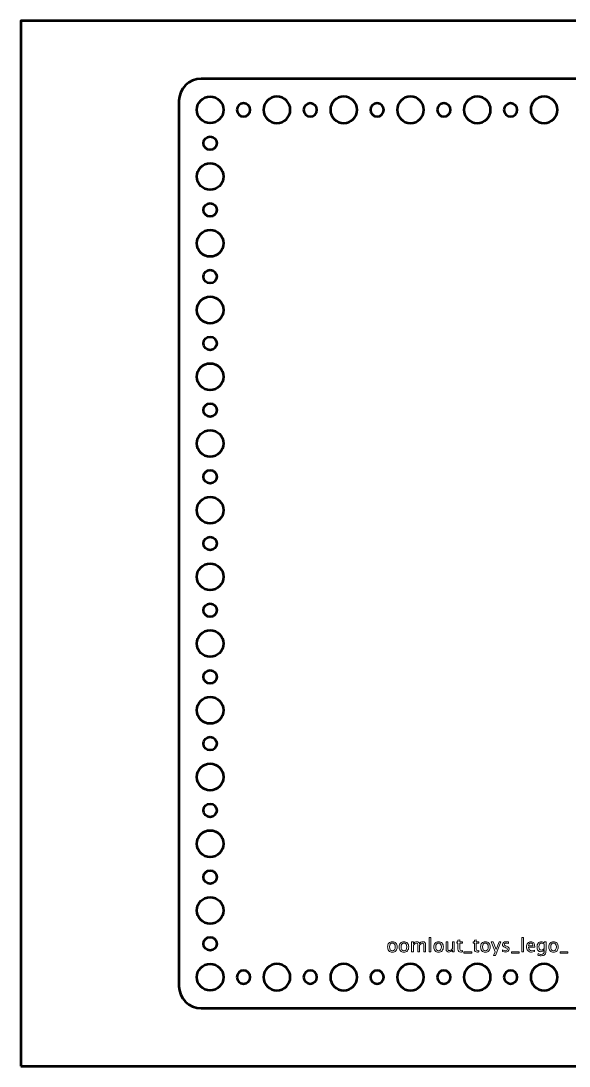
# Model space of a CAD drawing. Header units: centimetres. Extents: x -44 to 44, y -29.8 to 29.1.
# Drawn here: x -44 to -31.69, y 0.25 to 23.75 of the extents above; entities that cross this region are included whole.
import ezdxf

# ---------------------------------------------------------------- set-up
doc = ezdxf.new("R2010")
doc.units = ezdxf.units.CM
doc.header["$MEASUREMENT"] = 0
doc.layers.add('Layer 1', color=7, linetype='Continuous')

msp = doc.modelspace()

# ---------------------------------------------------------------- linework, layer by layer
at = {"layer": 'Layer 1', "color": 4, "lineweight": 53}
msp.add_lwpolyline([(-44, 0.25), (-16, 0.25), (-16, 23.75), (-44, 23.75), (-44, 0.25)], close=True, dxfattribs=at)
at = {"layer": 'Layer 1', "lineweight": 53}
for centre, major_axis in [((-39.74999, 21.74999), (0, 0.30001)), ((-39.75, 21), (0, 0.15)), ((-39.74999, 20.24999), (0, 0.30001)), ((-39.75, 19.5), (0, 0.15)), ((-39.74999, 18.74999), (0, 0.30001)), ((-39.75, 18), (0, 0.15)), ((-39.74999, 17.24999), (0, 0.30001)), ((-39.75, 16.5), (0, 0.15)), ((-39.74999, 15.74999), (0, 0.30001)), ((-39.75, 15), (0, 0.15)), ((-39.74999, 14.24999), (0, 0.30001)), ((-39.75, 13.5), (0, 0.15)), ((-39.74999, 12.74999), (0, 0.30001)), ((-39.75, 12), (0, 0.15)), ((-39.74999, 11.24999), (0, 0.30001)), ((-39.75, 10.5), (0, 0.15)), ((-39.74999, 9.74999), (0, 0.30001)), ((-39.75, 9), (0, 0.15)), ((-39.74999, 8.24999), (0, 0.30001)), ((-39.75, 7.5), (0, 0.15)), ((-39.74999, 6.74999), (0, 0.30001)), ((-39.75, 6), (0, 0.15)), ((-39.74999, 5.24999), (0, 0.30001)), ((-39.75, 4.5), (0, 0.15)), ((-39.74999, 3.74999), (0, 0.30001)), ((-39.75, 3), (0, 0.15)), ((-39.74999, 2.24999), (0, 0.30001))]:
    msp.add_ellipse(centre, major_axis=major_axis, ratio=1, dxfattribs=at)
for points, knots in [([(-40.45, 2.05), (-40.45, 2.05), (-40.45, 21.95), (-40.45, 21.95), (-40.45, 21.95), (-40.45, 22.22614), (-40.22614, 22.45), (-39.95, 22.45), (-39.95, 22.45), (-39.95, 22.45), (-20.05, 22.45), (-20.05, 22.45), (-20.05, 22.45), (-19.77386, 22.45), (-19.55, 22.22614), (-19.55, 21.95), (-19.55, 21.95), (-19.55, 21.95), (-19.55, 2.05), (-19.55, 2.05), (-19.55, 2.05), (-19.55, 1.77386), (-19.77386, 1.55), (-20.05, 1.55), (-20.05, 1.55), (-20.05, 1.55), (-39.95, 1.55), (-39.95, 1.55), (-39.95, 1.55), (-40.22614, 1.55), (-40.45, 1.77386), (-40.45, 2.05)], [0, 0, 0, 0, 0.11111111, 0.11111111, 0.11111111, 0.11111111, 0.22222222, 0.22222222, 0.22222222, 0.22222222, 0.33333333, 0.33333333, 0.33333333, 0.33333333, 0.44444444, 0.44444444, 0.44444444, 0.44444444, 0.55555556, 0.55555556, 0.55555556, 0.55555556, 0.66666667, 0.66666667, 0.66666667, 0.66666667, 0.77777778, 0.77777778, 0.77777778, 0.77777778, 1, 1, 1, 1]), ([(-39.15, 21.75), (-39.15, 21.83284), (-39.08284, 21.9), (-39, 21.9), (-39, 21.9), (-38.91716, 21.9), (-38.85, 21.83284), (-38.85, 21.75), (-38.85, 21.75), (-38.85, 21.66716), (-38.91716, 21.6), (-39, 21.6), (-39, 21.6), (-39.08284, 21.6), (-39.15, 21.66716), (-39.15, 21.75)], [0, 0, 0, 0, 0.2, 0.2, 0.2, 0.2, 0.4, 0.4, 0.4, 0.4, 0.6, 0.6, 0.6, 0.6, 1, 1, 1, 1]), ([(-38.55, 21.75), (-38.55, 21.91569), (-38.41569, 22.05), (-38.25, 22.05), (-38.25, 22.05), (-38.08431, 22.05), (-37.95, 21.91569), (-37.95, 21.75), (-37.95, 21.75), (-37.95, 21.58431), (-38.08431, 21.45), (-38.25, 21.45), (-38.25, 21.45), (-38.41569, 21.45), (-38.55, 21.58431), (-38.55, 21.75)], [0, 0, 0, 0, 0.2, 0.2, 0.2, 0.2, 0.4, 0.4, 0.4, 0.4, 0.6, 0.6, 0.6, 0.6, 1, 1, 1, 1]), ([(-37.65, 21.75), (-37.65, 21.83284), (-37.58284, 21.9), (-37.5, 21.9), (-37.5, 21.9), (-37.41716, 21.9), (-37.35, 21.83284), (-37.35, 21.75), (-37.35, 21.75), (-37.35, 21.66716), (-37.41716, 21.6), (-37.5, 21.6), (-37.5, 21.6), (-37.58284, 21.6), (-37.65, 21.66716), (-37.65, 21.75)], [0, 0, 0, 0, 0.2, 0.2, 0.2, 0.2, 0.4, 0.4, 0.4, 0.4, 0.6, 0.6, 0.6, 0.6, 1, 1, 1, 1]), ([(-37.05, 21.75), (-37.05, 21.91569), (-36.91569, 22.05), (-36.75, 22.05), (-36.75, 22.05), (-36.58431, 22.05), (-36.45, 21.91569), (-36.45, 21.75), (-36.45, 21.75), (-36.45, 21.58431), (-36.58431, 21.45), (-36.75, 21.45), (-36.75, 21.45), (-36.91569, 21.45), (-37.05, 21.58431), (-37.05, 21.75)], [0, 0, 0, 0, 0.2, 0.2, 0.2, 0.2, 0.4, 0.4, 0.4, 0.4, 0.6, 0.6, 0.6, 0.6, 1, 1, 1, 1]), ([(-36.15, 21.75), (-36.15, 21.83284), (-36.08284, 21.9), (-36, 21.9), (-36, 21.9), (-35.91716, 21.9), (-35.85, 21.83284), (-35.85, 21.75), (-35.85, 21.75), (-35.85, 21.66716), (-35.91716, 21.6), (-36, 21.6), (-36, 21.6), (-36.08284, 21.6), (-36.15, 21.66716), (-36.15, 21.75)], [0, 0, 0, 0, 0.2, 0.2, 0.2, 0.2, 0.4, 0.4, 0.4, 0.4, 0.6, 0.6, 0.6, 0.6, 1, 1, 1, 1]), ([(-35.55, 21.75), (-35.55, 21.91569), (-35.41569, 22.05), (-35.25, 22.05), (-35.25, 22.05), (-35.08431, 22.05), (-34.95, 21.91569), (-34.95, 21.75), (-34.95, 21.75), (-34.95, 21.58431), (-35.08431, 21.45), (-35.25, 21.45), (-35.25, 21.45), (-35.41569, 21.45), (-35.55, 21.58431), (-35.55, 21.75)], [0, 0, 0, 0, 0.2, 0.2, 0.2, 0.2, 0.4, 0.4, 0.4, 0.4, 0.6, 0.6, 0.6, 0.6, 1, 1, 1, 1]), ([(-34.65, 21.75), (-34.65, 21.83284), (-34.58284, 21.9), (-34.5, 21.9), (-34.5, 21.9), (-34.41716, 21.9), (-34.35, 21.83284), (-34.35, 21.75), (-34.35, 21.75), (-34.35, 21.66716), (-34.41716, 21.6), (-34.5, 21.6), (-34.5, 21.6), (-34.58284, 21.6), (-34.65, 21.66716), (-34.65, 21.75)], [0, 0, 0, 0, 0.2, 0.2, 0.2, 0.2, 0.4, 0.4, 0.4, 0.4, 0.6, 0.6, 0.6, 0.6, 1, 1, 1, 1]), ([(-34.05, 21.75), (-34.05, 21.91569), (-33.91569, 22.05), (-33.75, 22.05), (-33.75, 22.05), (-33.58431, 22.05), (-33.45, 21.91569), (-33.45, 21.75), (-33.45, 21.75), (-33.45, 21.58431), (-33.58431, 21.45), (-33.75, 21.45), (-33.75, 21.45), (-33.91569, 21.45), (-34.05, 21.58431), (-34.05, 21.75)], [0, 0, 0, 0, 0.2, 0.2, 0.2, 0.2, 0.4, 0.4, 0.4, 0.4, 0.6, 0.6, 0.6, 0.6, 1, 1, 1, 1]), ([(-33.15, 21.75), (-33.15, 21.83284), (-33.08284, 21.9), (-33, 21.9), (-33, 21.9), (-32.91716, 21.9), (-32.85, 21.83284), (-32.85, 21.75), (-32.85, 21.75), (-32.85, 21.66716), (-32.91716, 21.6), (-33, 21.6), (-33, 21.6), (-33.08284, 21.6), (-33.15, 21.66716), (-33.15, 21.75)], [0, 0, 0, 0, 0.2, 0.2, 0.2, 0.2, 0.4, 0.4, 0.4, 0.4, 0.6, 0.6, 0.6, 0.6, 1, 1, 1, 1]), ([(-32.55, 21.75), (-32.55, 21.91569), (-32.41569, 22.05), (-32.25, 22.05), (-32.25, 22.05), (-32.08431, 22.05), (-31.95, 21.91569), (-31.95, 21.75), (-31.95, 21.75), (-31.95, 21.58431), (-32.08431, 21.45), (-32.25, 21.45), (-32.25, 21.45), (-32.41569, 21.45), (-32.55, 21.58431), (-32.55, 21.75)], [0, 0, 0, 0, 0.2, 0.2, 0.2, 0.2, 0.4, 0.4, 0.4, 0.4, 0.6, 0.6, 0.6, 0.6, 1, 1, 1, 1]), ([(-39.15, 2.25), (-39.15, 2.33284), (-39.08284, 2.4), (-39, 2.4), (-39, 2.4), (-38.91716, 2.4), (-38.85, 2.33284), (-38.85, 2.25), (-38.85, 2.25), (-38.85, 2.16716), (-38.91716, 2.1), (-39, 2.1), (-39, 2.1), (-39.08284, 2.1), (-39.15, 2.16716), (-39.15, 2.25)], [0, 0, 0, 0, 0.2, 0.2, 0.2, 0.2, 0.4, 0.4, 0.4, 0.4, 0.6, 0.6, 0.6, 0.6, 1, 1, 1, 1]), ([(-38.55, 2.25), (-38.55, 2.41569), (-38.41569, 2.55), (-38.25, 2.55), (-38.25, 2.55), (-38.08431, 2.55), (-37.95, 2.41569), (-37.95, 2.25), (-37.95, 2.25), (-37.95, 2.08431), (-38.08431, 1.95), (-38.25, 1.95), (-38.25, 1.95), (-38.41569, 1.95), (-38.55, 2.08431), (-38.55, 2.25)], [0, 0, 0, 0, 0.2, 0.2, 0.2, 0.2, 0.4, 0.4, 0.4, 0.4, 0.6, 0.6, 0.6, 0.6, 1, 1, 1, 1]), ([(-37.65, 2.25), (-37.65, 2.33284), (-37.58284, 2.4), (-37.5, 2.4), (-37.5, 2.4), (-37.41716, 2.4), (-37.35, 2.33284), (-37.35, 2.25), (-37.35, 2.25), (-37.35, 2.16716), (-37.41716, 2.1), (-37.5, 2.1), (-37.5, 2.1), (-37.58284, 2.1), (-37.65, 2.16716), (-37.65, 2.25)], [0, 0, 0, 0, 0.2, 0.2, 0.2, 0.2, 0.4, 0.4, 0.4, 0.4, 0.6, 0.6, 0.6, 0.6, 1, 1, 1, 1]), ([(-37.05, 2.25), (-37.05, 2.41569), (-36.91569, 2.55), (-36.75, 2.55), (-36.75, 2.55), (-36.58431, 2.55), (-36.45, 2.41569), (-36.45, 2.25), (-36.45, 2.25), (-36.45, 2.08431), (-36.58431, 1.95), (-36.75, 1.95), (-36.75, 1.95), (-36.91569, 1.95), (-37.05, 2.08431), (-37.05, 2.25)], [0, 0, 0, 0, 0.2, 0.2, 0.2, 0.2, 0.4, 0.4, 0.4, 0.4, 0.6, 0.6, 0.6, 0.6, 1, 1, 1, 1]), ([(-36.15, 2.25), (-36.15, 2.33284), (-36.08284, 2.4), (-36, 2.4), (-36, 2.4), (-35.91716, 2.4), (-35.85, 2.33284), (-35.85, 2.25), (-35.85, 2.25), (-35.85, 2.16716), (-35.91716, 2.1), (-36, 2.1), (-36, 2.1), (-36.08284, 2.1), (-36.15, 2.16716), (-36.15, 2.25)], [0, 0, 0, 0, 0.2, 0.2, 0.2, 0.2, 0.4, 0.4, 0.4, 0.4, 0.6, 0.6, 0.6, 0.6, 1, 1, 1, 1]), ([(-35.55, 2.25), (-35.55, 2.41569), (-35.41569, 2.55), (-35.25, 2.55), (-35.25, 2.55), (-35.08431, 2.55), (-34.95, 2.41569), (-34.95, 2.25), (-34.95, 2.25), (-34.95, 2.08431), (-35.08431, 1.95), (-35.25, 1.95), (-35.25, 1.95), (-35.41569, 1.95), (-35.55, 2.08431), (-35.55, 2.25)], [0, 0, 0, 0, 0.2, 0.2, 0.2, 0.2, 0.4, 0.4, 0.4, 0.4, 0.6, 0.6, 0.6, 0.6, 1, 1, 1, 1]), ([(-34.65, 2.25), (-34.65, 2.33284), (-34.58284, 2.4), (-34.5, 2.4), (-34.5, 2.4), (-34.41716, 2.4), (-34.35, 2.33284), (-34.35, 2.25), (-34.35, 2.25), (-34.35, 2.16716), (-34.41716, 2.1), (-34.5, 2.1), (-34.5, 2.1), (-34.58284, 2.1), (-34.65, 2.16716), (-34.65, 2.25)], [0, 0, 0, 0, 0.2, 0.2, 0.2, 0.2, 0.4, 0.4, 0.4, 0.4, 0.6, 0.6, 0.6, 0.6, 1, 1, 1, 1]), ([(-34.05, 2.25), (-34.05, 2.41569), (-33.91569, 2.55), (-33.75, 2.55), (-33.75, 2.55), (-33.58431, 2.55), (-33.45, 2.41569), (-33.45, 2.25), (-33.45, 2.25), (-33.45, 2.08431), (-33.58431, 1.95), (-33.75, 1.95), (-33.75, 1.95), (-33.91569, 1.95), (-34.05, 2.08431), (-34.05, 2.25)], [0, 0, 0, 0, 0.2, 0.2, 0.2, 0.2, 0.4, 0.4, 0.4, 0.4, 0.6, 0.6, 0.6, 0.6, 1, 1, 1, 1]), ([(-33.15, 2.25), (-33.15, 2.33284), (-33.08284, 2.4), (-33, 2.4), (-33, 2.4), (-32.91716, 2.4), (-32.85, 2.33284), (-32.85, 2.25), (-32.85, 2.25), (-32.85, 2.16716), (-32.91716, 2.1), (-33, 2.1), (-33, 2.1), (-33.08284, 2.1), (-33.15, 2.16716), (-33.15, 2.25)], [0, 0, 0, 0, 0.2, 0.2, 0.2, 0.2, 0.4, 0.4, 0.4, 0.4, 0.6, 0.6, 0.6, 0.6, 1, 1, 1, 1]), ([(-32.55, 2.25), (-32.55, 2.41569), (-32.41569, 2.55), (-32.25, 2.55), (-32.25, 2.55), (-32.08431, 2.55), (-31.95, 2.41569), (-31.95, 2.25), (-31.95, 2.25), (-31.95, 2.08431), (-32.08431, 1.95), (-32.25, 1.95), (-32.25, 1.95), (-32.41569, 1.95), (-32.55, 2.08431), (-32.55, 2.25)], [0, 0, 0, 0, 0.2, 0.2, 0.2, 0.2, 0.4, 0.4, 0.4, 0.4, 0.6, 0.6, 0.6, 0.6, 1, 1, 1, 1])]:
    msp.add_open_spline(points, degree=3, knots=knots, dxfattribs=at)
at = {"layer": 'Layer 1', "color": 5, "lineweight": 9}
for points, knots in [([(-34.83072, 2.81748), (-34.83072, 2.81748), (-34.83072, 3.14387), (-34.83072, 3.14387), (-34.83072, 3.14387), (-34.83072, 3.14387), (-34.79008, 3.14387), (-34.79008, 3.14387), (-34.79008, 3.14387), (-34.79008, 3.14387), (-34.79008, 2.81748), (-34.79008, 2.81748), (-34.79008, 2.81748), (-34.79008, 2.81748), (-34.83072, 2.81748), (-34.83072, 2.81748)], [0, 0, 0, 0, 0.2, 0.2, 0.2, 0.2, 0.4, 0.4, 0.4, 0.4, 0.6, 0.6, 0.6, 0.6, 1, 1, 1, 1]), ([(-34.08523, 2.81755), (-34.09779, 2.81409), (-34.10873, 2.8124), (-34.11797, 2.8124), (-34.11797, 2.8124), (-34.13871, 2.8124), (-34.15487, 2.81833), (-34.16644, 2.83018), (-34.16644, 2.83018), (-34.17808, 2.84203), (-34.18387, 2.85847), (-34.18387, 2.87957), (-34.18387, 2.87957), (-34.18387, 2.87957), (-34.18387, 3.01137), (-34.18387, 3.01137), (-34.18387, 3.01137), (-34.18387, 3.01137), (-34.21195, 3.01137), (-34.21195, 3.01137), (-34.21195, 3.01137), (-34.21195, 3.01137), (-34.21195, 3.04184), (-34.21195, 3.04184), (-34.21195, 3.04184), (-34.21195, 3.04184), (-34.18387, 3.04184), (-34.18387, 3.04184), (-34.18387, 3.04184), (-34.18387, 3.04184), (-34.18387, 3.08241), (-34.18387, 3.08241), (-34.18387, 3.08241), (-34.18387, 3.08241), (-34.14323, 3.08629), (-34.14323, 3.08629), (-34.14323, 3.08629), (-34.14323, 3.08629), (-34.14323, 3.04184), (-34.14323, 3.04184), (-34.14323, 3.04184), (-34.14323, 3.04184), (-34.08438, 3.04184), (-34.08438, 3.04184), (-34.08438, 3.04184), (-34.08438, 3.04184), (-34.08438, 3.01137), (-34.08438, 3.01137), (-34.08438, 3.01137), (-34.08438, 3.01137), (-34.14323, 3.01137), (-34.14323, 3.01137), (-34.14323, 3.01137), (-34.14323, 3.01137), (-34.14323, 2.88691), (-34.14323, 2.88691), (-34.14323, 2.88691), (-34.14323, 2.85756), (-34.13046, 2.84288), (-34.10499, 2.84288), (-34.10499, 2.84288), (-34.09955, 2.84288), (-34.09299, 2.8438), (-34.08523, 2.84556), (-34.08523, 2.84556), (-34.08523, 2.84556), (-34.08523, 2.81755), (-34.08523, 2.81755)], [0, 0, 0, 0, 0.05555556, 0.05555556, 0.05555556, 0.05555556, 0.11111111, 0.11111111, 0.11111111, 0.11111111, 0.16666667, 0.16666667, 0.16666667, 0.16666667, 0.22222222, 0.22222222, 0.22222222, 0.22222222, 0.27777778, 0.27777778, 0.27777778, 0.27777778, 0.33333333, 0.33333333, 0.33333333, 0.33333333, 0.38888889, 0.38888889, 0.38888889, 0.38888889, 0.44444444, 0.44444444, 0.44444444, 0.44444444, 0.5, 0.5, 0.5, 0.5, 0.55555556, 0.55555556, 0.55555556, 0.55555556, 0.61111111, 0.61111111, 0.61111111, 0.61111111, 0.66666667, 0.66666667, 0.66666667, 0.66666667, 0.72222222, 0.72222222, 0.72222222, 0.72222222, 0.77777778, 0.77777778, 0.77777778, 0.77777778, 0.83333333, 0.83333333, 0.83333333, 0.83333333, 0.88888889, 0.88888889, 0.88888889, 0.88888889, 1, 1, 1, 1]), ([(-33.71523, 2.81755), (-33.72779, 2.81409), (-33.73873, 2.8124), (-33.74797, 2.8124), (-33.74797, 2.8124), (-33.76871, 2.8124), (-33.78487, 2.81833), (-33.79644, 2.83018), (-33.79644, 2.83018), (-33.80808, 2.84203), (-33.81387, 2.85847), (-33.81387, 2.87957), (-33.81387, 2.87957), (-33.81387, 2.87957), (-33.81387, 3.01137), (-33.81387, 3.01137), (-33.81387, 3.01137), (-33.81387, 3.01137), (-33.84195, 3.01137), (-33.84195, 3.01137), (-33.84195, 3.01137), (-33.84195, 3.01137), (-33.84195, 3.04184), (-33.84195, 3.04184), (-33.84195, 3.04184), (-33.84195, 3.04184), (-33.81387, 3.04184), (-33.81387, 3.04184), (-33.81387, 3.04184), (-33.81387, 3.04184), (-33.81387, 3.08241), (-33.81387, 3.08241), (-33.81387, 3.08241), (-33.81387, 3.08241), (-33.77323, 3.08629), (-33.77323, 3.08629), (-33.77323, 3.08629), (-33.77323, 3.08629), (-33.77323, 3.04184), (-33.77323, 3.04184), (-33.77323, 3.04184), (-33.77323, 3.04184), (-33.71438, 3.04184), (-33.71438, 3.04184), (-33.71438, 3.04184), (-33.71438, 3.04184), (-33.71438, 3.01137), (-33.71438, 3.01137), (-33.71438, 3.01137), (-33.71438, 3.01137), (-33.77323, 3.01137), (-33.77323, 3.01137), (-33.77323, 3.01137), (-33.77323, 3.01137), (-33.77323, 2.88691), (-33.77323, 2.88691), (-33.77323, 2.88691), (-33.77323, 2.85756), (-33.76046, 2.84288), (-33.73499, 2.84288), (-33.73499, 2.84288), (-33.72955, 2.84288), (-33.72299, 2.8438), (-33.71523, 2.84556), (-33.71523, 2.84556), (-33.71523, 2.84556), (-33.71523, 2.81755), (-33.71523, 2.81755)], [0, 0, 0, 0, 0.05555556, 0.05555556, 0.05555556, 0.05555556, 0.11111111, 0.11111111, 0.11111111, 0.11111111, 0.16666667, 0.16666667, 0.16666667, 0.16666667, 0.22222222, 0.22222222, 0.22222222, 0.22222222, 0.27777778, 0.27777778, 0.27777778, 0.27777778, 0.33333333, 0.33333333, 0.33333333, 0.33333333, 0.38888889, 0.38888889, 0.38888889, 0.38888889, 0.44444444, 0.44444444, 0.44444444, 0.44444444, 0.5, 0.5, 0.5, 0.5, 0.55555556, 0.55555556, 0.55555556, 0.55555556, 0.61111111, 0.61111111, 0.61111111, 0.61111111, 0.66666667, 0.66666667, 0.66666667, 0.66666667, 0.72222222, 0.72222222, 0.72222222, 0.72222222, 0.77777778, 0.77777778, 0.77777778, 0.77777778, 0.83333333, 0.83333333, 0.83333333, 0.83333333, 0.88888889, 0.88888889, 0.88888889, 0.88888889, 1, 1, 1, 1]), ([(-32.74847, 2.81748), (-32.74847, 2.81748), (-32.74847, 3.14387), (-32.74847, 3.14387), (-32.74847, 3.14387), (-32.74847, 3.14387), (-32.70783, 3.14387), (-32.70783, 3.14387), (-32.70783, 3.14387), (-32.70783, 3.14387), (-32.70783, 2.81748), (-32.70783, 2.81748), (-32.70783, 2.81748), (-32.70783, 2.81748), (-32.74847, 2.81748), (-32.74847, 2.81748)], [0, 0, 0, 0, 0.2, 0.2, 0.2, 0.2, 0.4, 0.4, 0.4, 0.4, 0.6, 0.6, 0.6, 0.6, 1, 1, 1, 1]), ([(-35.65679, 2.8124), (-35.68974, 2.8124), (-35.71584, 2.82291), (-35.73503, 2.84394), (-35.73503, 2.84394), (-35.75429, 2.86496), (-35.76389, 2.89354), (-35.76389, 2.92959), (-35.76389, 2.92959), (-35.76389, 2.96557), (-35.75429, 2.99408), (-35.73503, 3.01503), (-35.73503, 3.01503), (-35.71584, 3.03599), (-35.68974, 3.0465), (-35.65679, 3.0465), (-35.65679, 3.0465), (-35.62384, 3.0465), (-35.59773, 3.03599), (-35.57854, 3.01503), (-35.57854, 3.01503), (-35.55928, 2.99408), (-35.54969, 2.96557), (-35.54969, 2.92959), (-35.54969, 2.92959), (-35.54969, 2.89354), (-35.55928, 2.86496), (-35.57854, 2.84394), (-35.57854, 2.84394), (-35.59773, 2.82291), (-35.62384, 2.8124), (-35.65679, 2.8124)], [0, 0, 0, 0, 0.11111111, 0.11111111, 0.11111111, 0.11111111, 0.22222222, 0.22222222, 0.22222222, 0.22222222, 0.33333333, 0.33333333, 0.33333333, 0.33333333, 0.44444444, 0.44444444, 0.44444444, 0.44444444, 0.55555556, 0.55555556, 0.55555556, 0.55555556, 0.66666667, 0.66666667, 0.66666667, 0.66666667, 0.77777778, 0.77777778, 0.77777778, 0.77777778, 1, 1, 1, 1]), ([(-35.65686, 2.84288), (-35.63675, 2.84288), (-35.62109, 2.85043), (-35.60994, 2.8656), (-35.60994, 2.8656), (-35.59886, 2.8807), (-35.59329, 2.90208), (-35.59329, 2.92959), (-35.59329, 2.92959), (-35.59329, 2.95704), (-35.59886, 2.97835), (-35.60994, 2.99344), (-35.60994, 2.99344), (-35.62109, 3.00847), (-35.63675, 3.01602), (-35.65686, 3.01602), (-35.65686, 3.01602), (-35.67704, 3.01602), (-35.6927, 3.00847), (-35.70371, 2.99344), (-35.70371, 2.99344), (-35.71478, 2.97835), (-35.72029, 2.95704), (-35.72029, 2.92959), (-35.72029, 2.92959), (-35.72029, 2.90208), (-35.71478, 2.8807), (-35.70371, 2.8656), (-35.70371, 2.8656), (-35.6927, 2.85043), (-35.67704, 2.84288), (-35.65686, 2.84288)], [0, 0, 0, 0, 0.11111111, 0.11111111, 0.11111111, 0.11111111, 0.22222222, 0.22222222, 0.22222222, 0.22222222, 0.33333333, 0.33333333, 0.33333333, 0.33333333, 0.44444444, 0.44444444, 0.44444444, 0.44444444, 0.55555556, 0.55555556, 0.55555556, 0.55555556, 0.66666667, 0.66666667, 0.66666667, 0.66666667, 0.77777778, 0.77777778, 0.77777778, 0.77777778, 1, 1, 1, 1]), ([(-35.39672, 2.8124), (-35.42967, 2.8124), (-35.45577, 2.82291), (-35.47496, 2.84394), (-35.47496, 2.84394), (-35.49422, 2.86496), (-35.50382, 2.89354), (-35.50382, 2.92959), (-35.50382, 2.92959), (-35.50382, 2.96557), (-35.49422, 2.99408), (-35.47496, 3.01503), (-35.47496, 3.01503), (-35.45577, 3.03599), (-35.42967, 3.0465), (-35.39672, 3.0465), (-35.39672, 3.0465), (-35.36377, 3.0465), (-35.33766, 3.03599), (-35.31847, 3.01503), (-35.31847, 3.01503), (-35.29921, 2.99408), (-35.28962, 2.96557), (-35.28962, 2.92959), (-35.28962, 2.92959), (-35.28962, 2.89354), (-35.29921, 2.86496), (-35.31847, 2.84394), (-35.31847, 2.84394), (-35.33766, 2.82291), (-35.36377, 2.8124), (-35.39672, 2.8124)], [0, 0, 0, 0, 0.11111111, 0.11111111, 0.11111111, 0.11111111, 0.22222222, 0.22222222, 0.22222222, 0.22222222, 0.33333333, 0.33333333, 0.33333333, 0.33333333, 0.44444444, 0.44444444, 0.44444444, 0.44444444, 0.55555556, 0.55555556, 0.55555556, 0.55555556, 0.66666667, 0.66666667, 0.66666667, 0.66666667, 0.77777778, 0.77777778, 0.77777778, 0.77777778, 1, 1, 1, 1]), ([(-35.39679, 2.84288), (-35.37668, 2.84288), (-35.36102, 2.85043), (-35.34987, 2.8656), (-35.34987, 2.8656), (-35.33879, 2.8807), (-35.33322, 2.90208), (-35.33322, 2.92959), (-35.33322, 2.92959), (-35.33322, 2.95704), (-35.33879, 2.97835), (-35.34987, 2.99344), (-35.34987, 2.99344), (-35.36102, 3.00847), (-35.37668, 3.01602), (-35.39679, 3.01602), (-35.39679, 3.01602), (-35.41697, 3.01602), (-35.43263, 3.00847), (-35.44364, 2.99344), (-35.44364, 2.99344), (-35.45471, 2.97835), (-35.46022, 2.95704), (-35.46022, 2.92959), (-35.46022, 2.92959), (-35.46022, 2.90208), (-35.45471, 2.8807), (-35.44364, 2.8656), (-35.44364, 2.8656), (-35.43263, 2.85043), (-35.41697, 2.84288), (-35.39679, 2.84288)], [0, 0, 0, 0, 0.11111111, 0.11111111, 0.11111111, 0.11111111, 0.22222222, 0.22222222, 0.22222222, 0.22222222, 0.33333333, 0.33333333, 0.33333333, 0.33333333, 0.44444444, 0.44444444, 0.44444444, 0.44444444, 0.55555556, 0.55555556, 0.55555556, 0.55555556, 0.66666667, 0.66666667, 0.66666667, 0.66666667, 0.77777778, 0.77777778, 0.77777778, 0.77777778, 1, 1, 1, 1]), ([(-35.22597, 2.81748), (-35.22597, 2.81748), (-35.22597, 3.04184), (-35.22597, 3.04184), (-35.22597, 3.04184), (-35.22597, 3.04184), (-35.18533, 3.04184), (-35.18533, 3.04184), (-35.18533, 3.04184), (-35.18533, 3.04184), (-35.18533, 2.99944), (-35.18533, 2.99944), (-35.18533, 2.99944), (-35.1655, 3.03084), (-35.1401, 3.0465), (-35.10899, 3.0465), (-35.10899, 3.0465), (-35.079, 3.0465), (-35.05861, 3.03084), (-35.04775, 2.99944), (-35.04775, 2.99944), (-35.02849, 3.03112), (-35.00337, 3.04692), (-34.97254, 3.04692), (-34.97254, 3.04692), (-34.95285, 3.04692), (-34.93754, 3.04114), (-34.92661, 3.0295), (-34.92661, 3.0295), (-34.91567, 3.01786), (-34.91017, 3.00156), (-34.91017, 2.9806), (-34.91017, 2.9806), (-34.91017, 2.9806), (-34.91017, 2.81748), (-34.91017, 2.81748), (-34.91017, 2.81748), (-34.91017, 2.81748), (-34.95081, 2.81748), (-34.95081, 2.81748), (-34.95081, 2.81748), (-34.95081, 2.81748), (-34.95081, 2.9739), (-34.95081, 2.9739), (-34.95081, 2.9739), (-34.95081, 2.99944), (-34.96097, 3.01221), (-34.98129, 3.01221), (-34.98129, 3.01221), (-35.00238, 3.01221), (-35.02454, 2.99732), (-35.04775, 2.96748), (-35.04775, 2.96748), (-35.04775, 2.96748), (-35.04775, 2.81748), (-35.04775, 2.81748), (-35.04775, 2.81748), (-35.04775, 2.81748), (-35.08839, 2.81748), (-35.08839, 2.81748), (-35.08839, 2.81748), (-35.08839, 2.81748), (-35.08839, 2.97404), (-35.08839, 2.97404), (-35.08839, 2.97404), (-35.08839, 2.99979), (-35.09869, 3.01264), (-35.11936, 3.01264), (-35.11936, 3.01264), (-35.13989, 3.01264), (-35.16191, 2.99768), (-35.18533, 2.96769), (-35.18533, 2.96769), (-35.18533, 2.96769), (-35.18533, 2.81748), (-35.18533, 2.81748), (-35.18533, 2.81748), (-35.18533, 2.81748), (-35.22597, 2.81748), (-35.22597, 2.81748)], [0, 0, 0, 0, 0.04761905, 0.04761905, 0.04761905, 0.04761905, 0.0952381, 0.0952381, 0.0952381, 0.0952381, 0.14285714, 0.14285714, 0.14285714, 0.14285714, 0.19047619, 0.19047619, 0.19047619, 0.19047619, 0.23809524, 0.23809524, 0.23809524, 0.23809524, 0.28571429, 0.28571429, 0.28571429, 0.28571429, 0.33333333, 0.33333333, 0.33333333, 0.33333333, 0.38095238, 0.38095238, 0.38095238, 0.38095238, 0.42857143, 0.42857143, 0.42857143, 0.42857143, 0.47619048, 0.47619048, 0.47619048, 0.47619048, 0.52380952, 0.52380952, 0.52380952, 0.52380952, 0.57142857, 0.57142857, 0.57142857, 0.57142857, 0.61904762, 0.61904762, 0.61904762, 0.61904762, 0.66666667, 0.66666667, 0.66666667, 0.66666667, 0.71428571, 0.71428571, 0.71428571, 0.71428571, 0.76190476, 0.76190476, 0.76190476, 0.76190476, 0.80952381, 0.80952381, 0.80952381, 0.80952381, 0.85714286, 0.85714286, 0.85714286, 0.85714286, 0.9047619, 0.9047619, 0.9047619, 0.9047619, 1, 1, 1, 1]), ([(-34.61906, 2.8124), (-34.65201, 2.8124), (-34.67811, 2.82291), (-34.6973, 2.84394), (-34.6973, 2.84394), (-34.71656, 2.86496), (-34.72616, 2.89354), (-34.72616, 2.92959), (-34.72616, 2.92959), (-34.72616, 2.96557), (-34.71656, 2.99408), (-34.6973, 3.01503), (-34.6973, 3.01503), (-34.67811, 3.03599), (-34.65201, 3.0465), (-34.61906, 3.0465), (-34.61906, 3.0465), (-34.58611, 3.0465), (-34.56, 3.03599), (-34.54081, 3.01503), (-34.54081, 3.01503), (-34.52155, 2.99408), (-34.51196, 2.96557), (-34.51196, 2.92959), (-34.51196, 2.92959), (-34.51196, 2.89354), (-34.52155, 2.86496), (-34.54081, 2.84394), (-34.54081, 2.84394), (-34.56, 2.82291), (-34.58611, 2.8124), (-34.61906, 2.8124)], [0, 0, 0, 0, 0.11111111, 0.11111111, 0.11111111, 0.11111111, 0.22222222, 0.22222222, 0.22222222, 0.22222222, 0.33333333, 0.33333333, 0.33333333, 0.33333333, 0.44444444, 0.44444444, 0.44444444, 0.44444444, 0.55555556, 0.55555556, 0.55555556, 0.55555556, 0.66666667, 0.66666667, 0.66666667, 0.66666667, 0.77777778, 0.77777778, 0.77777778, 0.77777778, 1, 1, 1, 1]), ([(-34.61913, 2.84288), (-34.59902, 2.84288), (-34.58336, 2.85043), (-34.57221, 2.8656), (-34.57221, 2.8656), (-34.56113, 2.8807), (-34.55556, 2.90208), (-34.55556, 2.92959), (-34.55556, 2.92959), (-34.55556, 2.95704), (-34.56113, 2.97835), (-34.57221, 2.99344), (-34.57221, 2.99344), (-34.58336, 3.00847), (-34.59902, 3.01602), (-34.61913, 3.01602), (-34.61913, 3.01602), (-34.63931, 3.01602), (-34.65497, 3.00847), (-34.66598, 2.99344), (-34.66598, 2.99344), (-34.67705, 2.97835), (-34.68256, 2.95704), (-34.68256, 2.92959), (-34.68256, 2.92959), (-34.68256, 2.90208), (-34.67705, 2.8807), (-34.66598, 2.8656), (-34.66598, 2.8656), (-34.65497, 2.85043), (-34.63931, 2.84288), (-34.61913, 2.84288)], [0, 0, 0, 0, 0.11111111, 0.11111111, 0.11111111, 0.11111111, 0.22222222, 0.22222222, 0.22222222, 0.22222222, 0.33333333, 0.33333333, 0.33333333, 0.33333333, 0.44444444, 0.44444444, 0.44444444, 0.44444444, 0.55555556, 0.55555556, 0.55555556, 0.55555556, 0.66666667, 0.66666667, 0.66666667, 0.66666667, 0.77777778, 0.77777778, 0.77777778, 0.77777778, 1, 1, 1, 1]), ([(-34.30776, 2.81748), (-34.30776, 2.81748), (-34.30776, 2.85967), (-34.30776, 2.85967), (-34.30776, 2.85967), (-34.32943, 2.82813), (-34.35574, 2.8124), (-34.38665, 2.8124), (-34.38665, 2.8124), (-34.40626, 2.8124), (-34.42185, 2.81854), (-34.43342, 2.83089), (-34.43342, 2.83089), (-34.44506, 2.84323), (-34.45085, 2.85981), (-34.45085, 2.88077), (-34.45085, 2.88077), (-34.45085, 2.88077), (-34.45085, 3.04184), (-34.45085, 3.04184), (-34.45085, 3.04184), (-34.45085, 3.04184), (-34.41021, 3.04184), (-34.41021, 3.04184), (-34.41021, 3.04184), (-34.41021, 3.04184), (-34.41021, 2.89403), (-34.41021, 2.89403), (-34.41021, 2.89403), (-34.41021, 2.87717), (-34.40774, 2.86525), (-34.40287, 2.85819), (-34.40287, 2.85819), (-34.39793, 2.85106), (-34.38975, 2.84754), (-34.37825, 2.84754), (-34.37825, 2.84754), (-34.35341, 2.84754), (-34.32985, 2.86383), (-34.30776, 2.8965), (-34.30776, 2.8965), (-34.30776, 2.8965), (-34.30776, 3.04184), (-34.30776, 3.04184), (-34.30776, 3.04184), (-34.30776, 3.04184), (-34.26713, 3.04184), (-34.26713, 3.04184), (-34.26713, 3.04184), (-34.26713, 3.04184), (-34.26713, 2.81748), (-34.26713, 2.81748), (-34.26713, 2.81748), (-34.26713, 2.81748), (-34.30776, 2.81748), (-34.30776, 2.81748)], [0, 0, 0, 0, 0.06666667, 0.06666667, 0.06666667, 0.06666667, 0.13333333, 0.13333333, 0.13333333, 0.13333333, 0.2, 0.2, 0.2, 0.2, 0.26666667, 0.26666667, 0.26666667, 0.26666667, 0.33333333, 0.33333333, 0.33333333, 0.33333333, 0.4, 0.4, 0.4, 0.4, 0.46666667, 0.46666667, 0.46666667, 0.46666667, 0.53333333, 0.53333333, 0.53333333, 0.53333333, 0.6, 0.6, 0.6, 0.6, 0.66666667, 0.66666667, 0.66666667, 0.66666667, 0.73333333, 0.73333333, 0.73333333, 0.73333333, 0.8, 0.8, 0.8, 0.8, 0.86666667, 0.86666667, 0.86666667, 0.86666667, 1, 1, 1, 1]), ([(-33.56791, 2.8124), (-33.60086, 2.8124), (-33.62696, 2.82291), (-33.64615, 2.84394), (-33.64615, 2.84394), (-33.66541, 2.86496), (-33.67501, 2.89354), (-33.67501, 2.92959), (-33.67501, 2.92959), (-33.67501, 2.96557), (-33.66541, 2.99408), (-33.64615, 3.01503), (-33.64615, 3.01503), (-33.62696, 3.03599), (-33.60086, 3.0465), (-33.56791, 3.0465), (-33.56791, 3.0465), (-33.53496, 3.0465), (-33.50885, 3.03599), (-33.48966, 3.01503), (-33.48966, 3.01503), (-33.4704, 2.99408), (-33.46081, 2.96557), (-33.46081, 2.92959), (-33.46081, 2.92959), (-33.46081, 2.89354), (-33.4704, 2.86496), (-33.48966, 2.84394), (-33.48966, 2.84394), (-33.50885, 2.82291), (-33.53496, 2.8124), (-33.56791, 2.8124)], [0, 0, 0, 0, 0.11111111, 0.11111111, 0.11111111, 0.11111111, 0.22222222, 0.22222222, 0.22222222, 0.22222222, 0.33333333, 0.33333333, 0.33333333, 0.33333333, 0.44444444, 0.44444444, 0.44444444, 0.44444444, 0.55555556, 0.55555556, 0.55555556, 0.55555556, 0.66666667, 0.66666667, 0.66666667, 0.66666667, 0.77777778, 0.77777778, 0.77777778, 0.77777778, 1, 1, 1, 1]), ([(-33.56798, 2.84288), (-33.54787, 2.84288), (-33.53221, 2.85043), (-33.52106, 2.8656), (-33.52106, 2.8656), (-33.50998, 2.8807), (-33.50441, 2.90208), (-33.50441, 2.92959), (-33.50441, 2.92959), (-33.50441, 2.95704), (-33.50998, 2.97835), (-33.52106, 2.99344), (-33.52106, 2.99344), (-33.53221, 3.00847), (-33.54787, 3.01602), (-33.56798, 3.01602), (-33.56798, 3.01602), (-33.58816, 3.01602), (-33.60382, 3.00847), (-33.61483, 2.99344), (-33.61483, 2.99344), (-33.6259, 2.97835), (-33.63141, 2.95704), (-33.63141, 2.92959), (-33.63141, 2.92959), (-33.63141, 2.90208), (-33.6259, 2.8807), (-33.61483, 2.8656), (-33.61483, 2.8656), (-33.60382, 2.85043), (-33.58816, 2.84288), (-33.56798, 2.84288)], [0, 0, 0, 0, 0.11111111, 0.11111111, 0.11111111, 0.11111111, 0.22222222, 0.22222222, 0.22222222, 0.22222222, 0.33333333, 0.33333333, 0.33333333, 0.33333333, 0.44444444, 0.44444444, 0.44444444, 0.44444444, 0.55555556, 0.55555556, 0.55555556, 0.55555556, 0.66666667, 0.66666667, 0.66666667, 0.66666667, 0.77777778, 0.77777778, 0.77777778, 0.77777778, 1, 1, 1, 1]), ([(-33.3839, 2.73578), (-33.3839, 2.73578), (-33.34749, 2.8172), (-33.34749, 2.8172), (-33.34749, 2.8172), (-33.34749, 2.8172), (-33.43441, 3.04184), (-33.43441, 3.04184), (-33.43441, 3.04184), (-33.43441, 3.04184), (-33.39081, 3.04184), (-33.39081, 3.04184), (-33.39081, 3.04184), (-33.39081, 3.04184), (-33.32618, 2.87195), (-33.32618, 2.87195), (-33.32618, 2.87195), (-33.32618, 2.87195), (-33.25725, 3.04184), (-33.25725, 3.04184), (-33.25725, 3.04184), (-33.25725, 3.04184), (-33.21894, 3.04184), (-33.21894, 3.04184), (-33.21894, 3.04184), (-33.21894, 3.04184), (-33.34156, 2.73578), (-33.34156, 2.73578), (-33.34156, 2.73578), (-33.34156, 2.73578), (-33.3839, 2.73578), (-33.3839, 2.73578)], [0, 0, 0, 0, 0.11111111, 0.11111111, 0.11111111, 0.11111111, 0.22222222, 0.22222222, 0.22222222, 0.22222222, 0.33333333, 0.33333333, 0.33333333, 0.33333333, 0.44444444, 0.44444444, 0.44444444, 0.44444444, 0.55555556, 0.55555556, 0.55555556, 0.55555556, 0.66666667, 0.66666667, 0.66666667, 0.66666667, 0.77777778, 0.77777778, 0.77777778, 0.77777778, 1, 1, 1, 1]), ([(-33.18401, 2.82552), (-33.18401, 2.82552), (-33.18401, 2.86278), (-33.18401, 2.86278), (-33.18401, 2.86278), (-33.15741, 2.84951), (-33.13434, 2.84288), (-33.11466, 2.84288), (-33.11466, 2.84288), (-33.10295, 2.84288), (-33.09321, 2.84605), (-33.08552, 2.8524), (-33.08552, 2.8524), (-33.07783, 2.85868), (-33.07395, 2.86659), (-33.07395, 2.87611), (-33.07395, 2.87611), (-33.07395, 2.89001), (-33.08474, 2.90151), (-33.10633, 2.91061), (-33.10633, 2.91061), (-33.10633, 2.91061), (-33.13011, 2.9207), (-33.13011, 2.9207), (-33.13011, 2.9207), (-33.16518, 2.93524), (-33.18274, 2.95626), (-33.18274, 2.98357), (-33.18274, 2.98357), (-33.18274, 3.00311), (-33.17583, 3.01849), (-33.162, 3.02971), (-33.162, 3.02971), (-33.14817, 3.04093), (-33.12919, 3.0465), (-33.10513, 3.0465), (-33.10513, 3.0465), (-33.09264, 3.0465), (-33.07712, 3.04481), (-33.05871, 3.04135), (-33.05871, 3.04135), (-33.05871, 3.04135), (-33.05024, 3.03973), (-33.05024, 3.03973), (-33.05024, 3.03973), (-33.05024, 3.03973), (-33.05024, 3.00586), (-33.05024, 3.00586), (-33.05024, 3.00586), (-33.07289, 3.01264), (-33.09095, 3.01602), (-33.10443, 3.01602), (-33.10443, 3.01602), (-33.11628, 3.01602), (-33.12566, 3.01341), (-33.13279, 3.00826), (-33.13279, 3.00826), (-33.13985, 3.00311), (-33.14337, 2.9962), (-33.14337, 2.98752), (-33.14337, 2.98752), (-33.14337, 2.97531), (-33.1335, 2.96494), (-33.11367, 2.95654), (-33.11367, 2.95654), (-33.11367, 2.95654), (-33.09413, 2.94829), (-33.09413, 2.94829), (-33.09413, 2.94829), (-33.07197, 2.93898), (-33.05631, 2.9291), (-33.04714, 2.91873), (-33.04714, 2.91873), (-33.03789, 2.90835), (-33.03331, 2.89537), (-33.03331, 2.87985), (-33.03331, 2.87985), (-33.03331, 2.86017), (-33.04107, 2.84401), (-33.05666, 2.83138), (-33.05666, 2.83138), (-33.07218, 2.81875), (-33.09208, 2.8124), (-33.11628, 2.8124), (-33.11628, 2.8124), (-33.13491, 2.8124), (-33.15741, 2.81677), (-33.18401, 2.82552)], [0, 0, 0, 0, 0.04347826, 0.04347826, 0.04347826, 0.04347826, 0.08695652, 0.08695652, 0.08695652, 0.08695652, 0.13043478, 0.13043478, 0.13043478, 0.13043478, 0.17391304, 0.17391304, 0.17391304, 0.17391304, 0.2173913, 0.2173913, 0.2173913, 0.2173913, 0.26086957, 0.26086957, 0.26086957, 0.26086957, 0.30434783, 0.30434783, 0.30434783, 0.30434783, 0.34782609, 0.34782609, 0.34782609, 0.34782609, 0.39130435, 0.39130435, 0.39130435, 0.39130435, 0.43478261, 0.43478261, 0.43478261, 0.43478261, 0.47826087, 0.47826087, 0.47826087, 0.47826087, 0.52173913, 0.52173913, 0.52173913, 0.52173913, 0.56521739, 0.56521739, 0.56521739, 0.56521739, 0.60869565, 0.60869565, 0.60869565, 0.60869565, 0.65217391, 0.65217391, 0.65217391, 0.65217391, 0.69565217, 0.69565217, 0.69565217, 0.69565217, 0.73913043, 0.73913043, 0.73913043, 0.73913043, 0.7826087, 0.7826087, 0.7826087, 0.7826087, 0.82608696, 0.82608696, 0.82608696, 0.82608696, 0.86956522, 0.86956522, 0.86956522, 0.86956522, 0.91304348, 0.91304348, 0.91304348, 0.91304348, 1, 1, 1, 1]), ([(-32.46145, 2.82468), (-32.48876, 2.81649), (-32.51211, 2.8124), (-32.53159, 2.8124), (-32.53159, 2.8124), (-32.56482, 2.8124), (-32.59184, 2.82341), (-32.61265, 2.84535), (-32.61265, 2.84535), (-32.63347, 2.86729), (-32.64391, 2.89573), (-32.64391, 2.93072), (-32.64391, 2.93072), (-32.64391, 2.96466), (-32.63474, 2.99253), (-32.61632, 3.01433), (-32.61632, 3.01433), (-32.59791, 3.03606), (-32.57434, 3.04692), (-32.54563, 3.04692), (-32.54563, 3.04692), (-32.51846, 3.04692), (-32.49744, 3.03726), (-32.48262, 3.01793), (-32.48262, 3.01793), (-32.4678, 2.99859), (-32.4604, 2.97122), (-32.4604, 2.93573), (-32.4604, 2.93573), (-32.4604, 2.93573), (-32.46061, 2.92331), (-32.46061, 2.92331), (-32.46061, 2.92331), (-32.46061, 2.92331), (-32.60242, 2.92331), (-32.60242, 2.92331), (-32.60242, 2.92331), (-32.5965, 2.86969), (-32.57032, 2.84288), (-32.52397, 2.84288), (-32.52397, 2.84288), (-32.50696, 2.84288), (-32.48615, 2.84768), (-32.46145, 2.85727), (-32.46145, 2.85727), (-32.46145, 2.85727), (-32.46145, 2.82468), (-32.46145, 2.82468)], [0, 0, 0, 0, 0.07692308, 0.07692308, 0.07692308, 0.07692308, 0.15384615, 0.15384615, 0.15384615, 0.15384615, 0.23076923, 0.23076923, 0.23076923, 0.23076923, 0.30769231, 0.30769231, 0.30769231, 0.30769231, 0.38461538, 0.38461538, 0.38461538, 0.38461538, 0.46153846, 0.46153846, 0.46153846, 0.46153846, 0.53846154, 0.53846154, 0.53846154, 0.53846154, 0.61538462, 0.61538462, 0.61538462, 0.61538462, 0.69230769, 0.69230769, 0.69230769, 0.69230769, 0.76923077, 0.76923077, 0.76923077, 0.76923077, 0.84615385, 0.84615385, 0.84615385, 0.84615385, 1, 1, 1, 1]), ([(-32.60031, 2.95379), (-32.60031, 2.95379), (-32.50125, 2.95379), (-32.50125, 2.95379), (-32.50125, 2.95379), (-32.50125, 2.99556), (-32.51684, 3.01645), (-32.54796, 3.01645), (-32.54796, 3.01645), (-32.57928, 3.01645), (-32.59671, 2.99556), (-32.60031, 2.95379)], [0, 0, 0, 0, 0.25, 0.25, 0.25, 0.25, 0.5, 0.5, 0.5, 0.5, 1, 1, 1, 1]), ([(-32.38941, 2.74297), (-32.38941, 2.74297), (-32.38462, 2.77811), (-32.38462, 2.77811), (-32.38462, 2.77811), (-32.36105, 2.7671), (-32.3377, 2.7616), (-32.31463, 2.7616), (-32.31463, 2.7616), (-32.26884, 2.7616), (-32.2459, 2.78587), (-32.2459, 2.83434), (-32.2459, 2.83434), (-32.2459, 2.83434), (-32.2459, 2.86962), (-32.2459, 2.86962), (-32.2459, 2.86962), (-32.25296, 2.85473), (-32.26298, 2.84323), (-32.27603, 2.83498), (-32.27603, 2.83498), (-32.28908, 2.82672), (-32.30362, 2.82256), (-32.31963, 2.82256), (-32.31963, 2.82256), (-32.3468, 2.82256), (-32.36832, 2.8323), (-32.38419, 2.85177), (-32.38419, 2.85177), (-32.40007, 2.87124), (-32.40804, 2.89763), (-32.40804, 2.93093), (-32.40804, 2.93093), (-32.40804, 2.96501), (-32.39901, 2.99281), (-32.38095, 3.01433), (-32.38095, 3.01433), (-32.36281, 3.03578), (-32.33946, 3.0465), (-32.31074, 3.0465), (-32.31074, 3.0465), (-32.28563, 3.0465), (-32.26397, 3.03634), (-32.2459, 3.01595), (-32.2459, 3.01595), (-32.2459, 3.01595), (-32.2459, 3.04184), (-32.2459, 3.04184), (-32.2459, 3.04184), (-32.2459, 3.04184), (-32.20527, 3.04184), (-32.20527, 3.04184), (-32.20527, 3.04184), (-32.20527, 3.04184), (-32.20527, 2.87872), (-32.20527, 2.87872), (-32.20527, 2.87872), (-32.20527, 2.84366), (-32.2071, 2.81769), (-32.21077, 2.80083), (-32.21077, 2.80083), (-32.21437, 2.78397), (-32.22128, 2.77014), (-32.2313, 2.75941), (-32.2313, 2.75941), (-32.24908, 2.74058), (-32.27688, 2.73112), (-32.31463, 2.73112), (-32.31463, 2.73112), (-32.34052, 2.73112), (-32.36542, 2.73507), (-32.38941, 2.74297)], [0, 0, 0, 0, 0.05263158, 0.05263158, 0.05263158, 0.05263158, 0.10526316, 0.10526316, 0.10526316, 0.10526316, 0.15789474, 0.15789474, 0.15789474, 0.15789474, 0.21052632, 0.21052632, 0.21052632, 0.21052632, 0.26315789, 0.26315789, 0.26315789, 0.26315789, 0.31578947, 0.31578947, 0.31578947, 0.31578947, 0.36842105, 0.36842105, 0.36842105, 0.36842105, 0.42105263, 0.42105263, 0.42105263, 0.42105263, 0.47368421, 0.47368421, 0.47368421, 0.47368421, 0.52631579, 0.52631579, 0.52631579, 0.52631579, 0.57894737, 0.57894737, 0.57894737, 0.57894737, 0.63157895, 0.63157895, 0.63157895, 0.63157895, 0.68421053, 0.68421053, 0.68421053, 0.68421053, 0.73684211, 0.73684211, 0.73684211, 0.73684211, 0.78947368, 0.78947368, 0.78947368, 0.78947368, 0.84210526, 0.84210526, 0.84210526, 0.84210526, 0.89473684, 0.89473684, 0.89473684, 0.89473684, 1, 1, 1, 1]), ([(-32.2459, 2.89509), (-32.2459, 2.89509), (-32.2459, 2.98815), (-32.2459, 2.98815), (-32.2459, 2.98815), (-32.26383, 3.00671), (-32.28337, 3.01602), (-32.30447, 3.01602), (-32.30447, 3.01602), (-32.32323, 3.01602), (-32.33791, 3.00854), (-32.34849, 2.99351), (-32.34849, 2.99351), (-32.35915, 2.97856), (-32.36444, 2.95774), (-32.36444, 2.93121), (-32.36444, 2.93121), (-32.36444, 2.88246), (-32.34715, 2.85812), (-32.31251, 2.85812), (-32.31251, 2.85812), (-32.28894, 2.85812), (-32.26672, 2.87047), (-32.2459, 2.89509)], [0, 0, 0, 0, 0.14285714, 0.14285714, 0.14285714, 0.14285714, 0.28571429, 0.28571429, 0.28571429, 0.28571429, 0.42857143, 0.42857143, 0.42857143, 0.42857143, 0.57142857, 0.57142857, 0.57142857, 0.57142857, 0.71428571, 0.71428571, 0.71428571, 0.71428571, 1, 1, 1, 1]), ([(-32.03699, 2.8124), (-32.06994, 2.8124), (-32.09604, 2.82291), (-32.11523, 2.84394), (-32.11523, 2.84394), (-32.13449, 2.86496), (-32.14409, 2.89354), (-32.14409, 2.92959), (-32.14409, 2.92959), (-32.14409, 2.96557), (-32.13449, 2.99408), (-32.11523, 3.01503), (-32.11523, 3.01503), (-32.09604, 3.03599), (-32.06994, 3.0465), (-32.03699, 3.0465), (-32.03699, 3.0465), (-32.00404, 3.0465), (-31.97793, 3.03599), (-31.95874, 3.01503), (-31.95874, 3.01503), (-31.93948, 2.99408), (-31.92989, 2.96557), (-31.92989, 2.92959), (-31.92989, 2.92959), (-31.92989, 2.89354), (-31.93948, 2.86496), (-31.95874, 2.84394), (-31.95874, 2.84394), (-31.97793, 2.82291), (-32.00404, 2.8124), (-32.03699, 2.8124)], [0, 0, 0, 0, 0.11111111, 0.11111111, 0.11111111, 0.11111111, 0.22222222, 0.22222222, 0.22222222, 0.22222222, 0.33333333, 0.33333333, 0.33333333, 0.33333333, 0.44444444, 0.44444444, 0.44444444, 0.44444444, 0.55555556, 0.55555556, 0.55555556, 0.55555556, 0.66666667, 0.66666667, 0.66666667, 0.66666667, 0.77777778, 0.77777778, 0.77777778, 0.77777778, 1, 1, 1, 1]), ([(-32.03706, 2.84288), (-32.01695, 2.84288), (-32.00129, 2.85043), (-31.99014, 2.8656), (-31.99014, 2.8656), (-31.97906, 2.8807), (-31.97349, 2.90208), (-31.97349, 2.92959), (-31.97349, 2.92959), (-31.97349, 2.95704), (-31.97906, 2.97835), (-31.99014, 2.99344), (-31.99014, 2.99344), (-32.00129, 3.00847), (-32.01695, 3.01602), (-32.03706, 3.01602), (-32.03706, 3.01602), (-32.05724, 3.01602), (-32.0729, 3.00847), (-32.08391, 2.99344), (-32.08391, 2.99344), (-32.09498, 2.97835), (-32.10049, 2.95704), (-32.10049, 2.92959), (-32.10049, 2.92959), (-32.10049, 2.90208), (-32.09498, 2.8807), (-32.08391, 2.8656), (-32.08391, 2.8656), (-32.0729, 2.85043), (-32.05724, 2.84288), (-32.03706, 2.84288)], [0, 0, 0, 0, 0.11111111, 0.11111111, 0.11111111, 0.11111111, 0.22222222, 0.22222222, 0.22222222, 0.22222222, 0.33333333, 0.33333333, 0.33333333, 0.33333333, 0.44444444, 0.44444444, 0.44444444, 0.44444444, 0.55555556, 0.55555556, 0.55555556, 0.55555556, 0.66666667, 0.66666667, 0.66666667, 0.66666667, 0.77777778, 0.77777778, 0.77777778, 0.77777778, 1, 1, 1, 1]), ([(-34.05009, 2.787), (-34.05009, 2.787), (-34.05009, 2.81748), (-34.05009, 2.81748), (-34.05009, 2.81748), (-34.05009, 2.81748), (-33.87398, 2.81748), (-33.87398, 2.81748), (-33.87398, 2.81748), (-33.87398, 2.81748), (-33.87398, 2.787), (-33.87398, 2.787), (-33.87398, 2.787), (-33.87398, 2.787), (-34.05009, 2.787), (-34.05009, 2.787)], [0, 0, 0, 0, 0.2, 0.2, 0.2, 0.2, 0.4, 0.4, 0.4, 0.4, 0.6, 0.6, 0.6, 0.6, 1, 1, 1, 1]), ([(-32.983, 2.787), (-32.983, 2.787), (-32.983, 2.81748), (-32.983, 2.81748), (-32.983, 2.81748), (-32.983, 2.81748), (-32.80689, 2.81748), (-32.80689, 2.81748), (-32.80689, 2.81748), (-32.80689, 2.81748), (-32.80689, 2.787), (-32.80689, 2.787), (-32.80689, 2.787), (-32.80689, 2.787), (-32.983, 2.787), (-32.983, 2.787)], [0, 0, 0, 0, 0.2, 0.2, 0.2, 0.2, 0.4, 0.4, 0.4, 0.4, 0.6, 0.6, 0.6, 0.6, 1, 1, 1, 1]), ([(-31.8891, 2.787), (-31.8891, 2.787), (-31.8891, 2.81748), (-31.8891, 2.81748), (-31.8891, 2.81748), (-31.8891, 2.81748), (-31.71299, 2.81748), (-31.71299, 2.81748), (-31.71299, 2.81748), (-31.71299, 2.81748), (-31.71299, 2.787), (-31.71299, 2.787), (-31.71299, 2.787), (-31.71299, 2.787), (-31.8891, 2.787), (-31.8891, 2.787)], [0, 0, 0, 0, 0.2, 0.2, 0.2, 0.2, 0.4, 0.4, 0.4, 0.4, 0.6, 0.6, 0.6, 0.6, 1, 1, 1, 1])]:
    msp.add_open_spline(points, degree=3, knots=knots, dxfattribs=at)

doc.saveas('drawing.dxf')
